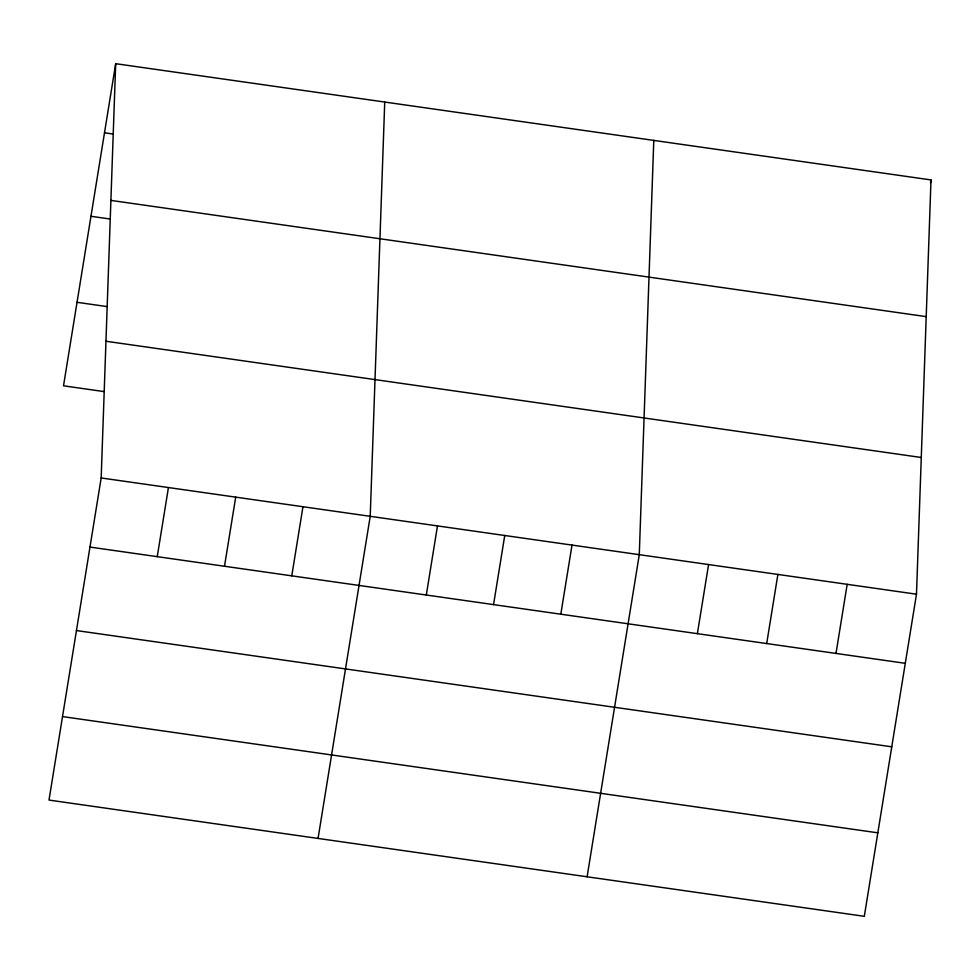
<?xml version="1.0" encoding="UTF-8"?>
<svg xmlns="http://www.w3.org/2000/svg" width="980" height="980" viewBox="0 0 980 980"><rect width="100%" height="100%" fill="white"/><g stroke="black" fill="none" stroke-linecap="round" stroke-linejoin="round"><path stroke-width="1.47" d="M101.173 477.958L115.689 63.688L931 179.928L916.484 594.199L864.311 916.312L49 800.072L101.173 477.958L916.484 594.199M384.736 102.043L370.22 516.313L318.059 838.439M653.795 140.397L639.279 554.68L587.106 876.794M115.689 63.688L63.516 385.802L103.868 391.559M157.241 556.665L168.438 487.55M224.506 566.244L235.702 497.13M291.771 575.836L302.967 506.721M426.3 595.019L437.484 525.905M493.553 604.611L504.749 535.496M560.817 614.203L572.014 545.088M697.38 633.668L708.577 564.554M766.691 643.554L777.887 574.439M835.989 653.427L847.186 584.313M930.51 182.929L931 179.928M104.493 132.802L113.46 134.076M110.899 200.398L926.21 316.638M90.969 216.286L110.397 219.055M77.04 302.305L106.93 306.569M105.963 341.248L921.274 457.488M89.976 547.073L905.287 663.313M76.452 630.557L891.763 746.809M62.524 716.588L877.835 832.829"/></g></svg>
